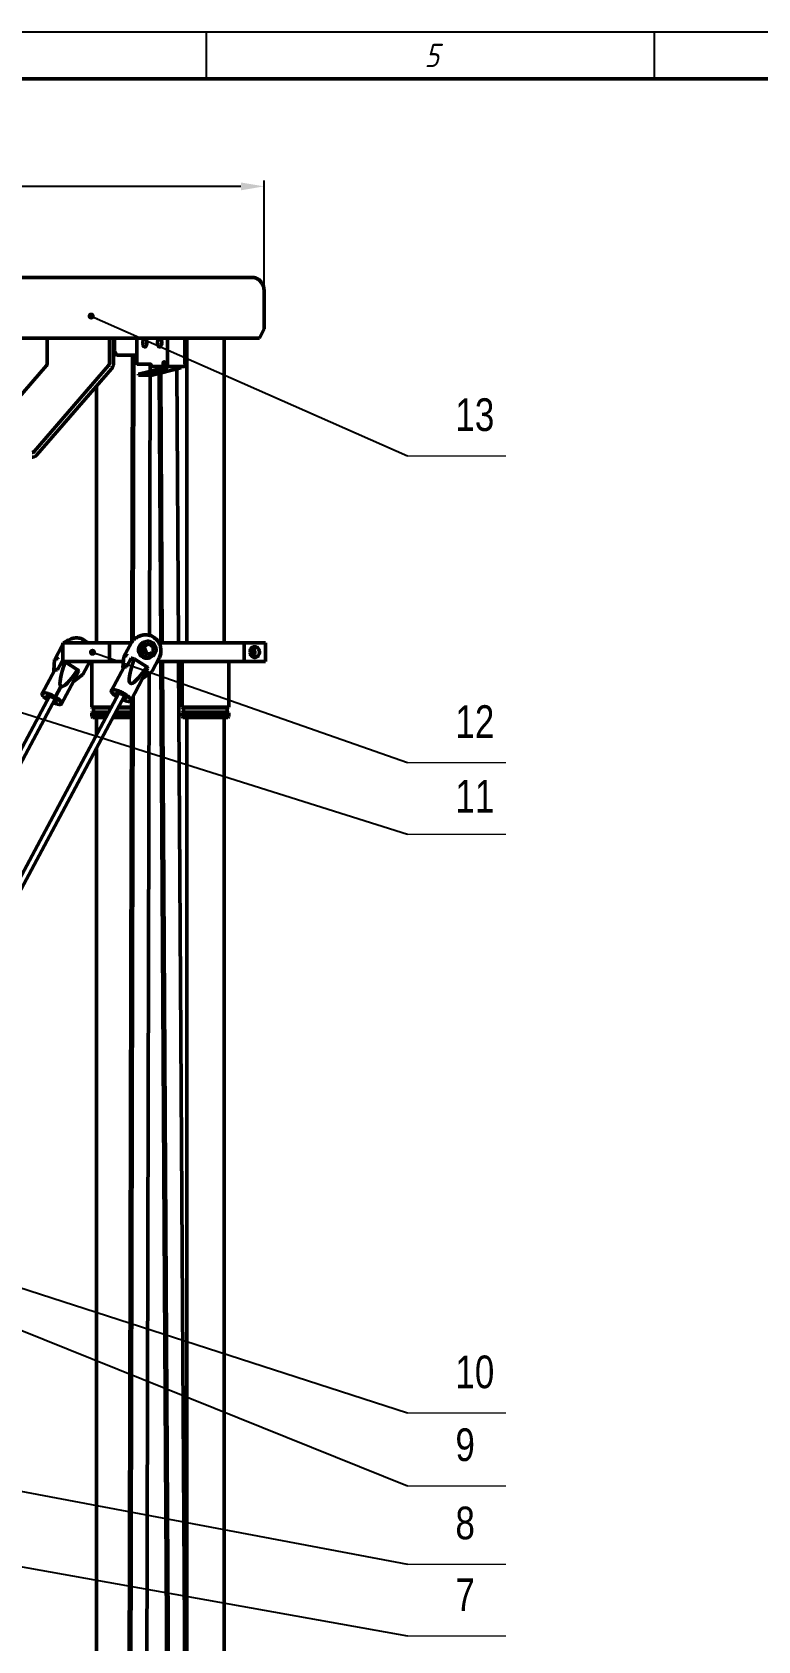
# Model space of a CAD drawing. Header units: inches. Extents: x -2049 to -860, y -317 to 524.
# Drawn here: x -1677.3 to -1521.7, y 179 to 523.7 of the extents above; entities that cross this region are included whole.
import ezdxf

# ---------------------------------------------------------------- set-up
doc = ezdxf.new("R2010")
doc.units = ezdxf.units.IN
doc.header["$LTSCALE"] = 2.5746062992
doc.header["$MEASUREMENT"] = 0
doc.header["$PDMODE"] = 3
doc.header["$PDSIZE"] = 0.3125
doc.layers.get('0').update_dxf_attribs({"linetype": 'CONTINUOUS', "lineweight": 50})
doc.layers.get('Defpoints').update_dxf_attribs({"linetype": 'CONTINUOUS'})
for name, color, linetype, lineweight in [('dim', 7, 'CONTINUOUS', 9), ('from', 7, 'CONTINUOUS', 15), ('侧边栏', 255, 'CONTINUOUS', 25), ('图框粗', 7, 'CONTINUOUS', 50), ('图框细', 255, 'CONTINUOUS', 25)]:
    doc.layers.add(name, color=color, linetype=linetype, lineweight=lineweight)
doc.styles.add('TEXTSTYLE_1', font='gdt', dxfattribs={"width": 0.8})
doc.styles.add('样式5.0', font='gbeitc.shx', dxfattribs={"height": 5, "bigfont": 'gbcbig.shx'})
doc.dimstyles.new('ISO-25', dxfattribs={"dimtxt": 5, "dimasz": 5, "dimexe": 1.25, "dimexo": 0.625, "dimtad": 1, "dimdec": 0, "dimlfac": 1.5, "dimdsep": 46, "dimtxsty": 'TEXTSTYLE_1', "dimcen": 2.5, "dimclrd": 256, "dimclre": 256, "dimclrt": 256, "dimadec": 0, "dimazin": 0, "dimtfac": 1, "dimtdec": 0, "dimtmove": 0, "dimatfit": 3, "dimfxl": 1, "dimlwd": 25, "dimarcsym": 0})
doc.dimstyles.new('ISO-25$0', dxfattribs={"dimtxt": 5, "dimasz": 5, "dimexe": 1.25, "dimexo": 0.625, "dimtad": 1, "dimdec": 0, "dimlfac": 1.5, "dimdsep": 46, "dimtxsty": 'TEXTSTYLE_1', "dimcen": 2.5, "dimclrd": 256, "dimclre": 256, "dimclrt": 256, "dimadec": 0, "dimazin": 0, "dimtfac": 1, "dimtdec": 0, "dimtmove": 0, "dimatfit": 3, "dimfxl": 1, "dimlwd": 25, "dimarcsym": 0})

# ---------------------------------------------------------------- blocks, each defined once
blk = doc.blocks.new('A0图框')
at = {"layer": '图框粗'}
blk.add_lwpolyline([(25, 10), (1179, 10), (1179, 831), (25, 831)], close=True, dxfattribs=at)
at = {"layer": '图框细'}
for p, q in [((409, 831), (409, 841)), ((505, 831), (505, 841))]:
    blk.add_line(p, q, dxfattribs=at)
blk.add_lwpolyline([(0, 0), (1189, 0), (1189, 841), (0, 841)], close=True, dxfattribs=at)
at = {"layer": '图框细', "insert": (409, 838.5173108716008), "char_height": 5, "width": 96, "attachment_point": 1, "style": '样式5.0'}
blk.add_mtext('\\pi46.69792;5', dxfattribs=at)
blk = doc.blocks.new('*D20')
at = {"layer": 'Defpoints', "color": 0, "transparency": 16777216}
for p in [(-1866.076905568799, 490.6525706600192), (-1866.076905568799, 468.1566100894747), (-1627.555083746847, 468.156610089475)]:
    blk.add_point(p, dxfattribs=at)
at = {"layer": 'dim', "lineweight": -2, "transparency": 16777216}
for p, q in [((-1866.076905568799, 468.7816100894747), (-1866.076905568799, 491.9025706600192)), ((-1627.555083746847, 468.781610089475), (-1627.555083746847, 491.9025706600192))]:
    blk.add_line(p, q, dxfattribs=at)
at = {"layer": 'dim', "lineweight": 25, "transparency": 16777216}
blk.add_line((-1632.555083746847, 490.6525706600192), (-1861.076905568799, 490.6525706600192), dxfattribs=at)
at = {"layer": 'dim', "transparency": 16777216}
for points in [[(-1861.076905568799, 491.4859039933525), (-1861.076905568799, 489.8192373266859), (-1866.076905568799, 490.6525706600192)], [(-1632.555083746847, 491.4859039933525), (-1632.555083746847, 489.8192373266859), (-1627.555083746847, 490.6525706600192)]]:
    blk.add_solid(points, dxfattribs=at)
at = {"layer": 'dim', "transparency": 16777216, "insert": (-1732.840711381415, 493.7775706600192), "char_height": 5, "attachment_point": 5, "style": 'TEXTSTYLE_1'}
blk.add_mtext('359', dxfattribs=at)

msp = doc.modelspace()

# ---------------------------------------------------------------- linework, layer by layer
at = {"color": 7, "linetype": 'Continuous'}
for p, q in [((-1863.478912840562, 471.1565136991844), (-1630.153076481857, 471.1565136991844)), ((-1627.555083746847, 460.1568671285568), (-1627.555083746847, 468.156610089475)), ((-1628.55505161675, 458.1569313887505), (-1627.555083746847, 460.1568671285568)), ((-1628.55505161675, 458.1569313887505), (-1720.751447995376, 458.1569313887505)), ((-1674.065309325279, 458.1569313887505), (-1674.065309325279, 452.7665802945639)), ((-1660.732404389287, 452.7665802945639), (-1660.732404389287, 458.1569313887505)), ((-1659.86640681095, 458.1569313887505), (-1659.86640681095, 452.7665802945639)), ((-1659.632016350179, 458.1569313887505), (-1659.632016350179, 455.8236730233855)), ((-1654.865010394944, 453.0237629890115), (-1654.865010394944, 458.1569313887505)), ((-1648.265222452907, 458.1569313887505), (-1648.265222452907, 452.5237790532132)), ((-1644.599166036537, 452.5237790532132), (-1644.599166036537, 458.1569313887505)), ((-1644.157781274171, 458.1569313887505), (-1644.157781274171, 392.8543405192322)), ((-1636.158038313253, 458.1569313887505), (-1636.158038313253, 392.8543405192322)), ((-1674.234405875406, 452.295190910702), (-1685.054397864933, 439.8013403392106)), ((-1676.892714785612, 433.8301276801946), (-1660.901500939413, 452.295190910702)), ((-1660.289148182879, 451.5881068501488), (-1676.280362023999, 433.1230436179482)), ((-1654.865010394944, 454.4903825313102), (-1658.965371100756, 454.4903825313102)), ((-1655.815779175288, 454.4903825313102), (-1655.959808444503, 392.9599319487319)), ((-1655.625452669887, 393.3997427389108), (-1655.482452902407, 454.4903825313102)), ((-1651.842721741115, 452.5237790532132), (-1654.615018427892, 452.5237790532132)), ((-1648.542168789116, 451.8571338071756), (-1654.496653232359, 450.3849902234628)), ((-1654.486430013427, 450.2195878779584), (-1648.532237999455, 451.6916591637407)), ((-1652.023065976095, 452.5237790532132), (-1652.02664297195, 450.9956576611743)), ((-1651.79558280476, 452.4847278807781), (-1651.584642010143, 452.0628462915434)), ((-1645.645579404435, 451.6916591637407), (-1651.599771418407, 450.2195878779584)), ((-1651.537503073789, 452.0237951191083), (-1644.84915800359, 452.0237951191083)), ((-1650.403811132008, 452.0237951191083), (-1650.403811132008, 451.52381118331)), ((-1649.903827197903, 452.0237951191083), (-1649.903827197903, 451.52381118331)), ((-1649.047334043287, 453.0237629890115), (-1648.931867698944, 453.0237629890115)), ((-1649.047334043287, 452.2237886927502), (-1648.931867698944, 452.2237886927502)), ((-1648.542168789116, 451.8577231173472), (-1648.542168789116, 452.0237951191083)), ((-1648.458838132303, 452.0237951191083), (-1648.458838132303, 451.8577231173472)), ((-1645.572179537283, 451.8577231173472), (-1645.572179537283, 452.0237951191083)), ((-1654.496653232359, 450.3849902234628), (-1654.486430013427, 450.2195878779584)), ((-1651.599771418407, 450.2195878779584), (-1654.486430013427, 450.2195878779584)), ((-1652.028459580847, 450.2195878779584), (-1652.159013727897, 394.4458168482163)), ((-1650.070348792312, 450.5977112451863), (-1649.725184447479, 392.8542366907549)), ((-1649.391838629078, 392.8543405192322), (-1649.737494261859, 450.6800037865552)), ((-1646.278615632483, 451.535151873203), (-1645.927848312345, 392.8543405192322)), ((-1663.490493429583, 447.8915117707359), (-1663.490493429583, 392.8543405192322)), ((-1668.970523047912, 393.67481623243), (-1669.494278547268, 393.449431214866)), ((-1654.649624785477, 394.0999743333205), (-1654.125869284429, 394.3253593508844)), ((-1672.472979998569, 389.2470333702325), (-1670.941961465552, 392.1088015794977)), ((-1670.700727492697, 392.8543405192322), (-1670.700727492697, 388.8544690396197)), ((-1670.700727492697, 392.8543405192322), (-1656.032189631666, 392.8543405192322)), ((-1660.701048791972, 392.8543405192322), (-1660.701048791972, 388.8544690396197)), ((-1657.630294209572, 389.8909461587258), (-1657.831782857069, 387.5331671333664)), ((-1657.628929072862, 389.8963274381001), (-1657.630196979803, 389.8920837966389)), ((-1657.619162583749, 389.9042837544694), (-1657.628929072862, 389.8963274381001)), ((-1656.097307703761, 392.7593446979521), (-1657.628324106634, 389.8975804695856)), ((-1657.095407084393, 390.1296687720333), (-1657.619162583749, 389.9042837544694)), ((-1656.047243280939, 389.547780926086), (-1657.049021233842, 387.6808909103002)), ((-1656.147777081011, 392.8543405192322), (-1656.147777081011, 392.6650077196493)), ((-1651.598862410401, 386.738239770089), (-1650.067843877384, 389.6000079793541)), ((-1650.177604232412, 392.8543405192322), (-1631.825196850351, 392.8543405192322)), ((-1631.824844209775, 388.8544690396197), (-1631.824844209775, 392.8543405192322)), ((-1631.824844209775, 392.8543405192322), (-1627.277984920711, 392.8543405192322)), ((-1627.277984920711, 392.8543405192322), (-1627.277984920711, 388.8544690396197)), ((-1675.150537290841, 381.9988993696265), (-1672.523021819505, 386.9102313259692)), ((-1672.676436620554, 386.882624014912), (-1672.474947710598, 389.2404061203457)), ((-1672.665008215426, 386.8994344359903), (-1672.676118671876, 386.8846561849896)), ((-1672.665008215426, 386.8994344359903), (-1672.141252716071, 387.1248194535542)), ((-1672.633179256908, 386.8213348342318), (-1672.604660057577, 386.799489314496)), ((-1672.474781069939, 389.2417928666815), (-1672.473500634428, 389.2460601175307)), ((-1672.473500634428, 389.2460601175307), (-1672.463816347233, 389.253740636015)), ((-1672.463816347233, 389.253740636015), (-1671.940060846185, 389.4791256535789)), ((-1670.891897044423, 388.897237809325), (-1671.893674997326, 387.0303477918458)), ((-1670.891897041036, 388.8972378076315), (-1670.699378782485, 388.8617665553435)), ((-1670.700727492697, 388.8544690396197), (-1657.718868402599, 388.8544690396197)), ((-1667.561481933257, 387.0655930760611), (-1670.258108673729, 388.7381109671825)), ((-1668.370366060037, 384.8451001481548), (-1667.373107815711, 386.7147934041365)), ((-1666.450319128554, 386.0795144958818), (-1668.241549005505, 384.7103955526355)), ((-1666.449831724988, 386.0798870460316), (-1666.444235297593, 386.0864747053637)), ((-1664.963319494447, 388.8544690396197), (-1666.443514043741, 386.0877006325334)), ((-1664.490461297793, 379.0561172037505), (-1664.490461297793, 388.8544690396197)), ((-1660.305883527357, 382.6494424880809), (-1657.67836805602, 387.5607744444237)), ((-1657.820354453635, 387.5499775544447), (-1657.831464910085, 387.5351993017508)), ((-1657.820354451942, 387.5499775544447), (-1657.296598952586, 387.7753625720086)), ((-1657.788525493423, 387.4718779526863), (-1657.760006294092, 387.4500324312572)), ((-1652.717541605756, 387.7170274891307), (-1655.411887060955, 389.3881304679145)), ((-1653.525712298246, 385.4956432666091), (-1652.528454052227, 387.365336522591)), ((-1653.396895242021, 385.36093867109), (-1651.605664728397, 386.7300581020004)), ((-1652.178098803369, 386.2925205506338), (-1652.775290577067, 131.1674378728578)), ((-1651.599416991422, 386.7372032378605), (-1651.605081319302, 386.7305461405461)), ((-1650.466700058273, 388.8544690396197), (-1631.825195885182, 388.8544690396197)), ((-1649.701275880724, 388.8545081255771), (-1648.160939257479, 131.1674378728578)), ((-1647.827592812565, 131.1674378728578), (-1649.367929208911, 388.8544690396197)), ((-1645.903938892178, 388.8544690396197), (-1644.363602497525, 131.1674378728578)), ((-1645.157749144075, 379.0561172037505), (-1645.157749144075, 388.8544690396197)), ((-1635.15807044335, 379.0561172037505), (-1635.15807044335, 388.8544690396197)), ((-1631.824844209775, 388.8544690396197), (-1627.277984920711, 388.8544690396197)), ((-1672.367656767519, 381.2487752371386), (-1671.141993573142, 383.5397755663614)), ((-1671.049714611127, 383.482541759925), (-1672.275377805503, 381.191541429009)), ((-1671.049714611127, 383.482541759925), (-1671.141993573142, 383.5397755663614)), ((-1671.014813440135, 379.7863267911519), (-1668.387297967105, 384.6976587474945)), ((-1668.245311567798, 384.7084556408601), (-1668.422258368994, 384.6323110329125)), ((-1668.245311567798, 384.7084556408601), (-1668.240419982995, 384.7116398281757)), ((-1656.17015967665, 380.4368699096062), (-1653.542644205314, 385.348201865949)), ((-1653.57760460551, 385.2828541513669), (-1653.400657804313, 385.3589987593144)), ((-1653.400657804313, 385.3589987593144), (-1653.395766219511, 385.3621829466301)), ((-1723.483411023646, 288.0971471333812), (-1673.547244042345, 381.4374510377248)), ((-1723.483411023646, 285.2707347354202), (-1672.371431389343, 380.8088587169303)), ((-1719.625569001731, 268.2112252235681), (-1658.702590278861, 382.0879941561792)), ((-1718.439354754716, 267.6020754819183), (-1657.526777625859, 381.4594018353845)), ((-1672.367656767519, 381.2487752371386), (-1672.275377805503, 381.191541429009)), ((-1655.988326594001, 380.7767509244778), (-1656.572607164988, 131.1674378728578)), ((-1656.239280890413, 131.1674378728578), (-1655.653535487533, 381.4025399204123)), ((-1660.324615357751, 379.0561172037505), (-1664.490461297793, 379.0561172037505)), ((-1664.405797353153, 378.9714532557241), (-1664.490461297793, 379.0561172037505)), ((-1664.405797353153, 377.9131539265597), (-1664.490461297793, 377.8284899802267)), ((-1664.490461297793, 377.0241824934486), (-1664.490461297793, 377.8284899802267)), ((-1664.490461297793, 377.8284899802267), (-1660.981384142983, 377.8284899802267)), ((-1661.411680932255, 377.0241824934486), (-1664.490461297793, 377.0241824934486)), ((-1664.321133408513, 376.8548545973957), (-1664.490461297793, 377.0241824934486)), ((-1660.369909757959, 378.9714532557241), (-1664.405786475529, 378.9714532557241)), ((-1664.405785464641, 377.9131539265597), (-1660.936089744468, 377.9131539265597)), ((-1661.502269730978, 376.8548545973957), (-1664.321115309054, 376.8548545973957)), ((-1664.151805514153, 378.886789309391), (-1664.236469458793, 378.9714532557241)), ((-1664.151805514153, 377.9978178745864), (-1664.236469458793, 377.9131539265597)), ((-1664.15180551246, 377.9978178745864), (-1664.15180551246, 378.886789309391)), ((-1664.15180551246, 378.886789309391), (-1660.415204156473, 378.886789309391)), ((-1660.89079534426, 377.9978178745864), (-1664.15180551246, 377.9978178745864)), ((-1663.490493429583, 376.8548545973957), (-1663.490493429583, 373.1384819676275)), ((-1655.997506891963, 376.8548545973957), (-1659.990166217429, 376.8548545973957)), ((-1655.997110532618, 377.0241824934486), (-1659.899577418706, 377.0241824917552)), ((-1659.469280629434, 377.8284899802267), (-1655.995227826578, 377.8284899802267)), ((-1659.42398623092, 377.9131539265597), (-1655.995029646906, 377.9131539265597)), ((-1655.99483146554, 377.9978178745864), (-1659.378691830712, 377.9978178745864)), ((-1658.903100642925, 378.886789309391), (-1655.992750579828, 378.886789309391)), ((-1655.992552400155, 378.9714532557241), (-1658.857806244411, 378.9714532557241)), ((-1655.992354220483, 379.0561172037505), (-1658.812511844203, 379.0561172037505)), ((-1635.15807044335, 379.0561172037505), (-1645.157749144075, 379.0561172037505)), ((-1645.073085197741, 378.9714532557241), (-1645.157749144075, 379.0561172037505)), ((-1645.073085197741, 377.9131539265597), (-1645.157749144075, 377.8284899802267)), ((-1645.157749144075, 377.0241824934486), (-1645.157749144075, 377.8284899802267)), ((-1645.157749144075, 377.8284899802267), (-1635.15807044335, 377.8284899802267)), ((-1635.15807044335, 377.0241824934486), (-1645.157749144075, 377.0241824934486)), ((-1644.988421253102, 376.8548545973957), (-1645.157749144075, 377.0241824934486)), ((-1635.242786063476, 378.9714532557241), (-1645.073033522255, 378.9714532557241)), ((-1645.073006534775, 377.9131539265597), (-1635.242823771104, 377.9131539265597)), ((-1635.327472857222, 376.8548545973957), (-1644.988346730203, 376.8548545973957)), ((-1644.819093358742, 378.886789309391), (-1644.903757303382, 378.9714532557241)), ((-1644.819093358742, 377.9978178745864), (-1644.903757303382, 377.9131539265597)), ((-1644.819093358742, 377.9978178745864), (-1644.819093358742, 378.886789309391)), ((-1644.819093358742, 378.886789309391), (-1635.496726228683, 378.886789309391)), ((-1635.496726228683, 377.9978178745864), (-1644.819093358742, 377.9978178745864)), ((-1644.157781274171, 376.8548545973957), (-1644.157781274171, 131.1674378728578)), ((-1636.158038313253, 376.8548545973957), (-1636.158038313253, 131.1674378728578)), ((-1635.496726226989, 378.886789309391), (-1635.41206228235, 378.9714532557241)), ((-1635.496726228683, 377.9978178745864), (-1635.496726228683, 378.886789309391)), ((-1635.496726226989, 377.9978178745864), (-1635.41206228235, 377.9131539265597)), ((-1635.32739833263, 376.8548545973957), (-1635.15807044335, 377.0241824934486)), ((-1635.24273438799, 378.9714532557241), (-1635.15807044335, 379.0561172037505)), ((-1635.24273438799, 377.9131539265597), (-1635.15807044335, 377.8284899802267)), ((-1635.15807044335, 377.0241824934486), (-1635.15807044335, 377.8284899802267)), ((-1663.490493429583, 370.3120695696662), (-1663.490493429583, 131.1674378728578))]:
    msp.add_line(p, q, dxfattribs=at)
for centre, radius, start, end in [((-1668.331479508179, 390.7525273354323), 2.936901794231259, 113.3238085741936, 133.934124867806), ((-1667.9730071204, 390.5329369825069), 3.424424343479055, 42.95476445300639, 47.371189618305), ((-1652.930494901323, 391.4930176489041), 1.550120251727863, 96.2998401102816, 112.4913586003927), ((-1668.211750848895, 390.6481648098866), 3.096370423031777, 151.6153828160973, 151.8536415702989), ((-1668.215840286831, 390.650617026588), 3.091606883982173, 143.928603928091, 151.6193364056939), ((-1653.36709908348, 391.2987089984932), 3.096368155731294, 151.6153823700988, 151.853641569398), ((-1653.366086934468, 391.29816061826), 3.097519314476796, 150.9360124114023, 151.6153585459989), ((-1652.380374603747, 391.6617777428142), 1.529894334659246, 132.6248673542912, 145.8154405880062), ((-1652.689184339769, 391.2745547352729), 1.747218496199526, 238.1917780641056, 238.7916865722952), ((-1652.924987269475, 391.4785821226379), 1.565564743641574, 112.4754928362093, 113.306038750017), ((-1652.936005599699, 391.5603526599789), 1.486204707382068, 113.2838559379887, 114.1310266034016), ((-1652.711066622283, 391.0376824288065), 1.500662935438712, 292.4333251374082, 292.8966921212918), ((-1652.759081530772, 391.0899059295755), 1.567506137036082, 293.7716569638126, 294.1267864088975), ((-1652.709466041912, 391.0338904762723), 1.496547019700353, 292.8967254424023, 293.2833298159849), ((-1652.753668141749, 391.080825961777), 1.557007089740507, 294.0815611862101, 311.1245571583004), ((-1652.79443297003, 391.0586266754346), 3.092225183088965, 331.854958240608, 333.3059714115061), ((-1670.622055213845, 389.3387887212986), 3.22160882906874, 232.0184052297996, 232.3711938082054), ((-1655.777401494386, 389.9893317804883), 3.221608756257746, 232.0184051878896, 232.3711937755021)]:
    msp.add_arc(centre, radius, start, end, dxfattribs=at)
for centre, major_axis, ratio, start_param, end_param in [((-1663.233926819433, 399.3018190327044), (7.839587541571638, 15.80875304473287), 0.1293282169, 2.3648148739, 3.1056085672), ((-1663.233926819433, 399.3018190327044), (7.839587541571638, 15.80875304473287), 0.1293282169, -3.1302004589, -2.3894067654), ((-1648.384433266856, 399.9614086496063), (7.839587546651482, 15.80875305319925), 0.1293282167999999, 2.3656258666, 3.8929675491)]:
    msp.add_ellipse(centre, major_axis=major_axis, ratio=ratio, start_param=start_param, end_param=end_param, dxfattribs=at)
for points, start_tangent, end_tangent in [([(-1630.153076503869, 471.1565136991845), (-1629.701219178784, 471.1107910348709), (-1629.263649748055, 470.9752336498991), (-1628.853465871495, 470.7541901741041), (-1628.482927047702, 470.454479448496), (-1628.163082050361, 470.0851584156671), (-1627.903519310146, 469.6572974826348), (-1627.712083886536, 469.1836538314579), (-1627.594682771212, 468.6783832688843), (-1627.555083746847, 468.156610089475)], (1, 0), (0, -1)), ([(-1659.632016350179, 455.8236730233854), (-1659.615137574817, 455.5255539782755), (-1659.56567670603, 455.2438546843161), (-1659.486390169928, 454.9919216117268), (-1659.381246809125, 454.78163489012), (-1659.255280272831, 454.6230618196111), (-1659.11443062585, 454.5241400820345), (-1658.965371102449, 454.49038253131)], (0, -1), (1, -1.050880750776111e-09)), ([(-1653.581718294586, 457.1569635188476), (-1653.535795894477, 457.5530131542609), (-1653.411331987448, 457.8620832539297), (-1653.233564547086, 458.0335483253664), (-1653.131707962595, 458.0529166237511)], (0, 1), (0.9999981356430665, 0.001930986895650023)), ([(-1653.131757543495, 456.2610104122506), (-1653.229998757351, 456.2787540636901), (-1653.408732099891, 456.4477556852131), (-1653.535238902227, 456.7586525822385), (-1653.581718294586, 457.1569635188476)], (-0.9999981356440812, -0.001930986370056027), (0, 1)), ([(-1652.681747211505, 457.1569635188476), (-1652.727669611614, 456.7609138834343), (-1652.852133518643, 456.451843782072), (-1653.029900959005, 456.2803787123285), (-1653.131757543495, 456.2610104122506)], (0, -1), (-0.9999981356430665, -0.001930986895650023)), ([(-1653.131707962595, 458.0529166237511), (-1653.033466750433, 458.0351729723115), (-1652.854733406199, 457.8661713507886), (-1652.728226603863, 457.5552744554565), (-1652.681747211505, 457.1569635188476)], (0.9999981356440812, 0.001930986370056027), (0, -1)), ([(-1650.415153372944, 457.1569635188476), (-1650.369230972835, 457.5530131542609), (-1650.244767065806, 457.8620832539297), (-1650.066999625444, 458.0335483253664), (-1649.965143040953, 458.0529166237511)], (0, 1), (0.9999981356430665, 0.001930986895650023)), ([(-1649.96519262016, 456.2610104122506), (-1650.063433834016, 456.2787540636901), (-1650.24216717825, 456.4477556852131), (-1650.368673980586, 456.7586525822385), (-1650.415153372944, 457.1569635188476)], (-0.9999981356440812, -0.001930986370056027), (0, 1)), ([(-1649.515182289862, 457.1569635188476), (-1649.561104689971, 456.7609138834343), (-1649.685568597001, 456.451843782072), (-1649.863336037363, 456.2803787123285), (-1649.96519262016, 456.2610104122506)], (0, -1), (-0.9999981356430665, -0.001930986895650023)), ([(-1649.965143040953, 458.0529166237511), (-1649.866901827098, 458.0351729723115), (-1649.688168484556, 457.8661713507886), (-1649.561661682222, 457.5552744554565), (-1649.515182289862, 457.1569635188476)], (0.9999981356440812, 0.001930986370056027), (0, -1)), ([(-1644.155323640671, 455.2910560552515), (-1644.166162987925, 455.2438546843161), (-1644.245449524027, 454.9919216117268), (-1644.35059288483, 454.78163489012), (-1644.476559421125, 454.6230618196111), (-1644.597537274924, 454.5338247620699)], (-0.2130193762663371, -0.9770479749403821), (-0.8869485833294765, -0.4618681744067616)), ([(-1674.234405873713, 452.2951909157821), (-1674.142663615079, 452.4332485659377), (-1674.084980451361, 452.5940515527172), (-1674.065309323586, 452.7665802928707)], (0.6546536835559003, 0.7559289348918264), (0, 1)), ([(-1660.732404389287, 452.766580294564), (-1660.752075518755, 452.5940515527172), (-1660.80975868078, 452.433248567631), (-1660.901500939413, 452.2951909140888)], (0, -1), (-0.6546536819136328, -0.7559289363140719)), ([(-1660.289148176106, 451.5881068569223), (-1660.109660907897, 451.840645964199), (-1659.976275523977, 452.1287959295319), (-1659.894138136062, 452.4414574331656), (-1659.86640681095, 452.766580294564)], (0.6546536756127485, 0.755928941770798), (0, 1)), ([(-1654.865010394945, 453.0237629890116), (-1654.831272791046, 452.7729719331546), (-1654.740457274129, 452.591304578487), (-1654.615018427892, 452.5237790532132)], (0, -1), (1, 0)), ([(-1651.842721741115, 452.5237790532132), (-1651.82546769281, 452.5192359773868), (-1651.809389479406, 452.5059163490257), (-1651.795582804761, 452.4847278807781)], (1, 0), (0.4472135954999578, -0.8944271909999156)), ([(-1651.584642010143, 452.0628462915436), (-1651.570835335498, 452.0416578249891), (-1651.554757122093, 452.0283381966282), (-1651.537503073789, 452.0237951191083)], (0.4472135954999578, -0.8944271909999156), (1, 0)), ([(-1649.047334043287, 453.0237629890116), (-1649.148083716103, 452.9692876931148), (-1649.220342883894, 452.8243794140232), (-1649.247310279446, 452.6253038227653), (-1649.221118729059, 452.4258776279464), (-1649.148606319552, 452.2788770826144), (-1649.047334043287, 452.2237886927506)], (-1, 0), (1, 0)), ([(-1648.946061765329, 452.9686745991473), (-1649.047334043287, 453.0237629890116)], (-0.669932549104432, 0.742421968728322), (-1, 0)), ([(-1649.047334043287, 452.2237886927506), (-1648.946584368777, 452.2782639886471)], (1, 0), (0.6722947046111417, 0.7402836146719832)), ([(-1648.946584368777, 452.2782639886471), (-1648.87432520268, 452.4231722677389), (-1648.847357805435, 452.6222478589963), (-1648.873549355822, 452.8216740538154), (-1648.946061765329, 452.9686745991473)], (0.6722947072570018, 0.7402836122691234), (-0.6699325510055335, 0.7424219670128422)), ([(-1648.931867698944, 453.0237629890116), (-1648.831118026127, 452.9692876931148), (-1648.758858858337, 452.8243794140232), (-1648.731891461092, 452.6253038227653), (-1648.758083011479, 452.4258776279464), (-1648.830595420985, 452.2788770826144), (-1648.931867698944, 452.2237886927506)], (1, 0), (-1, 0)), ([(-1648.532237999455, 451.6916591637407), (-1648.494776634751, 451.7202974005799), (-1648.468459383803, 451.7798295588482), (-1648.458838132303, 451.8577231173472)], (0.9707712902854229, 0.2400064623246116), (0, 1)), ([(-1648.515214419959, 452.0237951191083), (-1648.389818891183, 452.0912703269053), (-1648.298985215544, 452.2729013607398), (-1648.265222452907, 452.5237790532132)], (1, 0), (0, 1)), ([(-1645.572179537283, 451.8577231173472), (-1645.581794632021, 451.7798529447237), (-1645.608107190894, 451.7203124893887), (-1645.645579404435, 451.6916591637407)], (0, -1), (-0.9707712918881417, -0.2400064558419786)), ([(-1644.599166036537, 452.5237790532132), (-1644.632903640436, 452.2729879973563), (-1644.723719157353, 452.0913206443819), (-1644.84915800359, 452.0237951191083)], (0, -1), (-1, 0)), ([(-1650.403811132009, 451.5238111833102), (-1650.370832591187, 451.4374168430696), (-1650.340759097264, 451.4083139874253)], (0, -1), (0.7945423230657991, -0.6072087753460115)), ([(-1676.892714778839, 433.8301276852745), (-1677.012276214976, 433.7241928469554), (-1677.151535688477, 433.6575860694281), (-1677.300949965666, 433.6348718078593)], (-0.6546536709797071, -0.7559289457831295), (-0.9999999999999998, -2.183747248551257e-08)), ([(-1677.300949950426, 432.6349039379561), (-1677.019385306007, 432.6669253105323), (-1676.748612500517, 432.7617693970876), (-1676.499067310189, 432.9157895690587), (-1676.280362025693, 433.123043616255)], (1, 0), (0.654653671181753, 0.7559289456081522)), ([(-1668.970523075005, 393.674816220577), (-1668.034246574558, 393.904674047972), (-1667.06120447941, 393.8200325409711), (-1666.145284024517, 393.4277461688672), (-1665.653829361571, 393.0524799185839)], (0.9185608554833928, 0.3952795906363211), (0.7357926423374279, -0.6772069015316556)), ([(-1654.64962480749, 394.099974324854), (-1655.225337405733, 393.7701297043703), (-1655.715404633178, 393.3164741475437), (-1656.07355958365, 392.802892408136)], (-0.9185608557634993, -0.3952795899854023), (-0.4857857159252622, -0.8740779360005495)), ([(-1650.031782676559, 389.6695190705897), (-1649.740813225711, 390.5421925382505), (-1649.712026540802, 391.5584592913614), (-1649.984973707775, 392.5490716817451), (-1650.532925898841, 393.4174321326137), (-1651.302139974977, 394.079233586647), (-1652.217368107382, 394.4707817145382), (-1653.189716921645, 394.5552076976106), (-1654.125869311521, 394.3253593390315)], (0.4492459374574372, 0.8934081305192986), (-0.918560855416592, -0.3952795907915544)), ([(-1651.007450568122, 390.4885309069032), (-1650.854955805098, 390.7698514854841), (-1650.759657450752, 391.0797379115372), (-1650.725268884396, 391.4026373063641), (-1650.751831699734, 391.7294276631309), (-1650.837749519113, 392.0463308050768), (-1650.979868779859, 392.3427964953909), (-1651.174568967156, 392.6098114475984), (-1651.413516248098, 392.8343927266138), (-1651.687218129808, 393.0079395439488), (-1651.985443677082, 393.123849513824), (-1652.295898682493, 393.1777821459971), (-1652.607530681006, 393.1679139416186), (-1652.911250928558, 393.0937560002641), (-1653.192265624767, 392.9578742964998), (-1653.416411986783, 392.7874789540248)], (0.5628621232720196, 0.8265508031486715), (-0.7359116913175839, -0.6770775307024246)), ([(-1656.845547946607, 390.0897397580841), (-1656.947428575658, 390.1200917777647), (-1657.038826858223, 390.1345902652211), (-1657.095407084394, 390.1296687720333)], (-0.9387756076504791, 0.3445291837863286), (-0.9185608599019695, -0.3952795803683192)), ([(-1656.047243277552, 389.5477809260861), (-1655.852570675463, 389.5118375910197), (-1655.639739087705, 389.4583578906403), (-1655.411887060955, 389.3881304679147)], (0.989491089594114, -0.1445938574554707), (0.9484531492925589, -0.3169173766094698)), ([(-1653.610104332769, 389.7897386385269), (-1654.087524788407, 390.2195157892829), (-1654.394693347695, 390.7927163269616), (-1654.490924856204, 391.4333729180662), (-1654.362589527675, 392.0563402356907), (-1654.02534134818, 392.5777269106385), (-1653.54360281454, 392.9166822878116)], (-0.8498166850483067, 0.5270783640157378), (0.9126160548578879, 0.4088177300651533)), ([(-1653.645952183837, 392.5213648888575), (-1653.798446946861, 392.2400443102766), (-1653.8937453029, 391.9301578842237), (-1653.928133867563, 391.6072584893965), (-1653.901571052225, 391.2804681326298), (-1653.815653232847, 390.963564990684), (-1653.673533972101, 390.6670993003702), (-1653.478833786497, 390.4000843464692), (-1653.239886505555, 390.1755030691469), (-1652.966184622152, 390.0019562518123), (-1652.66795907657, 389.886046281937), (-1652.357504069466, 389.8321136497638), (-1652.045872072647, 389.8419818541423), (-1651.742151823402, 389.9161397954969), (-1651.461137127193, 390.0520214992613), (-1651.212412367757, 390.2455434116437), (-1651.007450568122, 390.4885309069032)], (-0.5628621232004326, -0.8265508031974206), (0.5628621232004326, 0.8265508031974206)), ([(-1652.138401551893, 389.6505833101471), (-1652.613133023024, 389.5381673705387), (-1653.126756984342, 389.5835825624918), (-1653.594507550736, 389.780177821845)], (-0.9243234773769983, -0.3816098913415277), (-0.8552887386495405, 0.5181516897003012)), ([(-1651.918510528509, 390.5557127642861), (-1652.047267022919, 390.5114769614246), (-1652.260635974437, 390.4820022939005), (-1652.476085269819, 390.5025640728441), (-1652.684248506202, 390.5720008071223), (-1652.877555734523, 390.6887053955456), (-1653.043237355907, 390.8463441570748), (-1653.171768017707, 391.0344155806935), (-1653.258945680633, 391.2455145021635), (-1653.300887466456, 391.4724348648351), (-1653.293849372917, 391.7009941606466), (-1653.236615254917, 391.924064479464), (-1653.131756002612, 392.125202360845)], (-0.9186705014734255, -0.3950246950793896), (0.5628621231915464, 0.8265508032034719)), ([(-1652.86800431554, 390.6842549048241), (-1652.863879122326, 390.881727032056), (-1652.904071651115, 391.1065581814695), (-1652.989609546113, 391.3178920301509), (-1653.116535113261, 391.5066245166357), (-1653.281052679886, 391.6656060974587), (-1653.293705498393, 391.675279247958)], (0.113892083700929, 0.9934931269365981), (-0.7990493377619642, 0.6012654620233616)), ([(-1653.131756002612, 392.125202360845), (-1652.985872510001, 392.2928955586488), (-1652.805946594499, 392.4198906348957), (-1652.734856652741, 392.4541985825485)], (0.5628621227318847, 0.8265508035164912), (0.9186869719570273, 0.3949863890774315)), ([(-1652.734856652741, 392.4541985825485), (-1652.606980048712, 392.4981977801589), (-1652.394290875872, 392.5278624742171), (-1652.178905400172, 392.5076676474431), (-1651.970723197372, 392.4386184268205), (-1651.777750549115, 392.3226416537051), (-1651.612154263908, 392.165887388276), (-1651.48190606188, 391.9759820182773), (-1651.393905648272, 391.7625178892438), (-1651.352210935549, 391.5333860382559), (-1651.36042316563, 391.3027928079699), (-1651.417877162671, 391.0829928728319), (-1651.521646749348, 390.884693434916)], (0.9186869723651742, 0.3949863881281341), (-0.5628621233309986, -0.8265508031085078)), ([(-1651.521646749348, 390.884693434916), (-1651.66761691752, 390.7169218450707), (-1651.847660857949, 390.5898953178611), (-1651.918510528509, 390.5557127642861)], (-0.562862123293262, -0.8265508031342058), (-0.9186705010559008, -0.3950246960503865)), ([(-1630.597642305745, 390.854404779426), (-1630.547302567623, 391.2180552294028), (-1630.402746162052, 391.5431941667912), (-1630.181480113208, 391.7979548272344), (-1629.90276065997, 391.9626999332966), (-1629.591303180944, 392.0210112628579), (-1629.587373278669, 392.0210201678119)], (0, 1), (0.99999999969644, -2.463978681921181e-05)), ([(-1629.587250314446, 389.6877893910403), (-1629.894995931339, 389.743204121472), (-1630.175466771756, 389.9058466949439), (-1630.399991830525, 390.1612907949344), (-1630.546849478353, 390.4891644793859), (-1630.597642305745, 390.854404779426)], (-0.9999999996964348, 2.464001403180427e-05), (0, 1)), ([(-1630.415935594196, 391.5061062090362), (-1630.294113154881, 391.2186537510116), (-1630.243614062278, 390.859013634059), (-1630.291596915303, 390.499121743463), (-1630.415880120685, 390.202802982348)], (0.5039148581906381, -0.8637533303523114), (-0.5038510069835663, -0.863790578069503)), ([(-1630.080802142288, 389.8450061231163), (-1629.999124692955, 389.9058466949439), (-1629.774599634186, 390.1612907949344), (-1629.627741986356, 390.4891644793859), (-1629.576949158966, 390.854404779426)], (0.8312745240965377, 0.5558620922387807), (0, 1)), ([(-1629.576949158966, 390.854404779426), (-1629.627288895395, 391.2180552294028), (-1629.771845302659, 391.5431941667912), (-1629.993111351503, 391.7979548272344), (-1630.080582359763, 391.8636578831723)], (0, 1), (-0.8310964395435144, 0.5561283198849826)), ([(-1629.587373278669, 392.0210201678119), (-1629.279627661776, 391.9656054373801), (-1628.999156823052, 391.802962863908), (-1628.774631764283, 391.5475187639178), (-1628.627774116454, 391.2196450794661), (-1628.576981289062, 390.854404779426)], (0.9999999996964348, -2.464001403180427e-05), (0, -1)), ([(-1628.576981289062, 390.854404779426), (-1628.627321025491, 390.4907543294494), (-1628.771877432756, 390.1656153920609), (-1628.993143479907, 389.9108547316176), (-1629.271862933145, 389.7461096255554), (-1629.583320412171, 389.6877982959941), (-1629.587250314446, 389.6877893910403)], (0, -1), (-0.99999999969644, 2.463978681921181e-05)), ([(-1672.673984149861, 386.8843988421516), (-1672.67361182153, 386.8714060521825), (-1672.633179256908, 386.8213348342318)], (-0.1196949731576074, -0.9928107137822394), (0.8029021048543187, -0.5961109041281699)), ([(-1672.52270907766, 386.9101179457056), (-1672.49404990004, 386.9506664592965), (-1672.403130466596, 387.012126945619)], (0.4719230540778533, 0.8816397399333991), (0.9185608583096901, 0.3952795840684994)), ([(-1672.403130466596, 387.012126945619), (-1672.269689353479, 387.0472143823728), (-1672.096628839078, 387.055163588664), (-1671.8861140582, 387.0356485354878)], (0.9185608591867386, 0.3952795820303894), (0.9894910896353007, -0.1445938571736187)), ([(-1671.8861140582, 387.0356485354878), (-1671.997669730836, 387.0942460190282), (-1672.086796792978, 387.1242209183992), (-1672.141252716071, 387.1248194535542)], (-0.8498166855349188, 0.5270783632311666), (-0.9185608603741157, -0.3952795792711332)), ([(-1671.940060846184, 389.479125653579), (-1671.883362749175, 389.4840368025258), (-1671.792234336325, 389.4695948299466), (-1671.690201708398, 389.4391966396296)], (0.9185608599019695, 0.3952795803683192), (0.9387756076504791, -0.3445291837863286)), ([(-1670.669933263065, 388.8551862651612), (-1670.485378371697, 388.8080913015676), (-1670.258108673729, 388.7381109671826)], (0.9749561122408991, -0.2223973453171395), (0.9485495013986156, -0.3166288732829595)), ([(-1667.561481933257, 387.0655930760612), (-1667.469337981452, 386.9374647745857), (-1667.406237818639, 386.8199565051857), (-1667.373107817405, 386.7147934075232)], (0.6246598249553575, -0.7808969862195277), (0.1793236622979981, -0.9837901321623599)), ([(-1666.471800307156, 386.1697115037258), (-1666.53718025669, 386.2431589977343)], (-0.628645563111793, 0.7776919415680329), (-0.7293084282763949, 0.6841850747020242)), ([(-1666.445368245124, 386.0869872304156), (-1666.442008481716, 386.1091708877937), (-1666.471800307156, 386.1697115037258)], (0.412168853617398, 0.9111074778025475), (-0.6286455689340812, 0.7776919368615985)), ([(-1657.829330386376, 387.534941960606), (-1657.828958058046, 387.5219491706368), (-1657.788525493423, 387.4718779526863)], (-0.1196949731576074, -0.9928107137822394), (0.8029021048543187, -0.5961109041281699)), ([(-1657.678055314175, 387.5606610641602), (-1657.649396136555, 387.601209577751), (-1657.558476703111, 387.6626700640734)], (0.4719230540778533, 0.8816397399333991), (0.9185608583096901, 0.3952795840684994)), ([(-1657.558476703111, 387.6626700640734), (-1657.425035589994, 387.6977575008273), (-1657.251975075594, 387.705706705425), (-1657.041460294715, 387.6861916539423)], (0.9185608591867386, 0.3952795820303894), (0.9894910895675633, -0.1445938576371614)), ([(-1657.041460294715, 387.6861916539423), (-1657.153015967352, 387.7447891374825), (-1657.242143029494, 387.7747640368535), (-1657.296598952586, 387.7753625720088)], (-0.8498166855349188, 0.5270783632311666), (-0.9185608603741157, -0.3952795792711332)), ([(-1652.717541605756, 387.7170274891308), (-1652.625032518668, 387.5885586337046), (-1652.561691981367, 387.4707492146471), (-1652.528454053921, 387.3653365242842)], (0.6251576242196342, -0.7804985233042165), (0.1793236657901845, -0.9837901315258099)), ([(-1651.692526494898, 386.8937021161886), (-1651.627215974881, 386.8203700784038), (-1651.597343095565, 386.7596374683473), (-1651.600621673021, 386.7377369305924)], (0.7293084332024284, -0.6841850694511089), (-0.4050465129767736, -0.9142960802307729)), ([(-1668.368952112869, 384.8542198605965), (-1668.369853482493, 384.7437207889305), (-1668.387610705563, 384.6977721328381)], (0.1793236627640346, -0.9837901320774115), (-0.4719230605684659, -0.8816397364591111)), ([(-1668.240724595408, 384.7118959637058), (-1668.236707963386, 384.736484024668), (-1668.277140526316, 384.7865552426188), (-1668.368952112869, 384.8542198605965)], (0.6435749591368253, 0.7653830883760323), (-0.8498166857668564, 0.5270783628572092)), ([(-1660.291923209661, 382.6404911976277), (-1660.329437397894, 382.5466640063453), (-1660.170982354006, 382.1884537364503), (-1659.722051920811, 381.7320449792065), (-1659.126712226817, 381.2961866152991)], (-0.5286405223374774, -0.8488458035136647), (0.8396140401966855, -0.543183452900213)), ([(-1657.47664991843, 381.8707933703282), (-1658.279959017474, 382.3081512597212), (-1659.072088765628, 382.6275081440123), (-1659.736438218379, 382.783609753705), (-1660.176835323318, 382.7550823707572), (-1660.291923209661, 382.6404911976277)], (-0.849816685094944, 0.5270783639405447), (-0.5286405222089399, -0.8488458035937143)), ([(-1653.524298349384, 385.5047629790509), (-1653.525199719008, 385.3942639073852), (-1653.542956943773, 385.3483152512925)], (0.1793236627640346, -0.9837901320774115), (-0.4719230605684659, -0.8816397364591111)), ([(-1653.396070831924, 385.3624390804672), (-1653.392054199902, 385.3870271431226), (-1653.432486764525, 385.4370983610731), (-1653.524298349384, 385.5047629790509)], (0.6435749591368253, 0.7653830883760323), (-0.8498166857668564, 0.5270783628572092)), ([(-1675.135015912212, 381.9899419122514), (-1675.173339909398, 381.8781152658819), (-1674.996177731588, 381.5123227435587), (-1674.531382714136, 381.0521380640524), (-1673.971593507725, 380.6456384948987)], (-0.4962184050072326, -0.8681977277855994), (0.8402287450435515, -0.5422321052856773)), ([(-1672.367656770905, 381.248775238832), (-1673.174129314599, 381.6808630651037), (-1673.961936538199, 381.9914750120715), (-1674.615230456001, 382.1366996955703), (-1675.039520809013, 382.0967767520261), (-1675.135015912212, 381.9899419122514)], (-0.8534808916682249, 0.521124138336742), (-0.4962184050760887, -0.8681977277462446)), ([(-1673.795629106323, 380.9742162294888), (-1673.839224905628, 381.0092112115199), (-1674.064280153735, 381.2574183186547), (-1674.098821184618, 381.4339825607303), (-1674.097912716768, 381.4356696083905)], (-0.7828542267143165, 0.622205158862838), (0.4859377240133863, 0.8739934372640851)), ([(-1674.097912716768, 381.4356696083905), (-1673.934321454991, 381.5065846852347), (-1673.606244219787, 381.4590866298193), (-1673.170759974005, 381.2993928728125), (-1672.708861108657, 381.0534746520797)], (0.48593772528982, 0.8739934365543912), (0.8498166854864186, -0.5270783633093636)), ([(-1672.794985492825, 380.015052155294), (-1672.24860820017, 379.8082611352204), (-1671.58425874742, 379.6521595272209), (-1671.143861644174, 379.6806869084757), (-1671.02877375783, 379.7952780832982)], (0.9163566039982537, -0.4003630531265189), (0.5286405224222696, 0.8488458034608581)), ([(-1672.708861108657, 381.0534746520797), (-1672.326125823655, 380.7760149492585), (-1672.101070577242, 380.5278078438167), (-1672.066529544664, 380.3512436000481), (-1672.067438012515, 380.3495565523879)], (0.8498166856118713, -0.5270783631070942), (-0.4859377249923734, -0.8739934367197708)), ([(-1672.067438012515, 380.3495565523879), (-1672.231029274291, 380.2786414772371), (-1672.559106511189, 380.3261395309591), (-1672.618948239791, 380.3451785594037)], (-0.4859377240625917, -0.8739934372367266), (-0.9512847289386968, 0.3083137435925136)), ([(-1671.02877375783, 379.7952780832982), (-1670.991259569597, 379.8891052728877), (-1671.149714613485, 380.2473155444761), (-1671.598645046681, 380.7037243000264), (-1672.275377802117, 381.1915414273157)], (0.5286405227834275, 0.8488458032359375), (-0.846074219921149, 0.5330651127065241)), ([(-1658.950975344531, 381.624759347943), (-1658.994571142144, 381.6597543299742), (-1659.21962639025, 381.9079614371093), (-1659.254167421134, 382.0845256791845), (-1659.253258953284, 382.0862127268449)], (-0.7828542267143165, 0.622205158862838), (0.4859377240133863, 0.8739934372640851)), ([(-1659.253258953284, 382.0862127268449), (-1659.0896676932, 382.157127803689), (-1658.761590456302, 382.1096297482738), (-1658.326106210521, 381.9499359912667), (-1657.864207346866, 381.7040177705342)], (0.48593772528982, 0.8739934365543912), (0.8498166854864186, -0.5270783633093636)), ([(-1657.950281486368, 380.665980360935), (-1657.358760429292, 380.4442942671613), (-1656.705466509797, 380.2990695853557), (-1656.281176158479, 380.3389925272067), (-1656.18568105528, 380.4458273669812)], (0.9164841168769536, -0.4000710730761088), (0.4962184052699232, 0.8681977276354589)), ([(-1657.864207346866, 381.7040177705342), (-1657.48147206017, 381.4265580677131), (-1657.256416813757, 381.1783509622711), (-1657.221875782874, 381.0017867185026), (-1657.222784250724, 381.0000996708425)], (0.8498166856118713, -0.5270783631070942), (-0.4859377249923734, -0.8739934367197708)), ([(-1657.222784250724, 381.0000996708425), (-1657.386375510807, 380.9291845939981), (-1657.714452747704, 380.9766826494136), (-1657.774294476306, 380.9957216778583)], (-0.4859377240625917, -0.8739934372367266), (-0.9512847289386968, 0.3083137435925136)), ([(-1656.18568105528, 380.4458273669812), (-1656.147357056401, 380.557654013351), (-1656.32451923421, 380.9234465356742), (-1656.789314253355, 381.3836312168739), (-1657.47664991843, 381.8707933703282)], (0.4962184052958934, 0.8681977276206152), (-0.8498166851700386, 0.5270783638194679))]:
    msp.add_spline(points, degree=3, dxfattribs=dict(at, start_tangent=start_tangent, end_tangent=end_tangent))
at = {"layer": 'from'}
for p, q in [((-1596.816562316666, 432.9481645296024), (-1575.728920882279, 432.9481645296024)), ((-1596.816562316666, 367.171706509234), (-1575.728920882279, 367.171706509234)), ((-1596.816562316666, 351.8393175667462), (-1575.728920882279, 351.8393175667462)), ((-1596.816562316666, 227.825554039679), (-1575.728920882279, 227.825554039679)), ((-1596.816562316666, 212.222159589298), (-1575.728920882279, 212.222159589298)), ((-1596.816562316666, 195.4508840869861), (-1575.728920882279, 195.4508840869861)), ((-1596.816562316666, 180.0913775873697), (-1575.728920882279, 180.0913775873697))]:
    msp.add_line(p, q, dxfattribs=at)

# ---------------------------------------------------------------- block references
at = {"layer": '侧边栏'}
msp.add_blockref('A0图框', (-2048.889896124029, -317.301982647718), dxfattribs=at)

# ---------------------------------------------------------------- texts
at = {"layer": 'from', "char_height": 7, "width": 41.23214918451632, "attachment_point": 1, "style": 'TEXTSTYLE_1'}
for s, insert in [('13', (-1586.54739661197, 445.2418437821878)), ('12', (-1586.54739661197, 379.4653857618193)), ('11', (-1586.54739661197, 363.4814462515139)), ('10', (-1586.54739661197, 240.1192332922643)), ('9', (-1586.54739661197, 224.5158388418833)), ('8', (-1586.54739661197, 207.7445633395714)), ('7', (-1586.54739661197, 192.385056839955))]:
    msp.add_mtext(s, dxfattribs=dict(at, insert=insert))

# ---------------------------------------------------------------- dimensions: what is measured, and where the dimension line sits
at = {"layer": 'dim'}
dim = msp.add_linear_dim(base=(-1866.076905568799, 490.6525706600192), p1=(-1627.555083746847, 468.156610089475), p2=(-1866.076905568799, 468.1566100894747), text='359', dimstyle='ISO-25$0', dxfattribs=at)
dim.commit()
dim.dimension.update_dxf_attribs({"geometry": '*D20', "text_midpoint": (-1732.840711381415, 490.6525706600192), "dimtype": 160})

# ---------------------------------------------------------------- leaders
at = {"layer": 'from', "color": 4}
for points in [[(-1664.654770843448, 462.8689946207115), (-1596.816562316666, 432.9481645296024)], [(-1801.238965173321, 416.272956842332), (-1596.816562316666, 351.8393175667462)], [(-1664.371319190246, 390.8176998514128), (-1596.816562316666, 367.171706509234)], [(-1743.789993763665, 275.3250570651774), (-1596.816562316666, 227.825554039679)], [(-1721.449976631353, 262.3727028661024), (-1596.816562316666, 212.222159589298)], [(-1745.05749212642, 223.367683109017), (-1596.816562316666, 195.4508840869861)], [(-1744.717134067163, 206.5416236490901), (-1596.816562316666, 180.0913775873697)]]:
    msp.add_leader(points, dimstyle='ISO-25', override={"dimasz": 1.5, "dimldrblk": 'Dot'}, dxfattribs=at)

doc.saveas('drawing.dxf')
